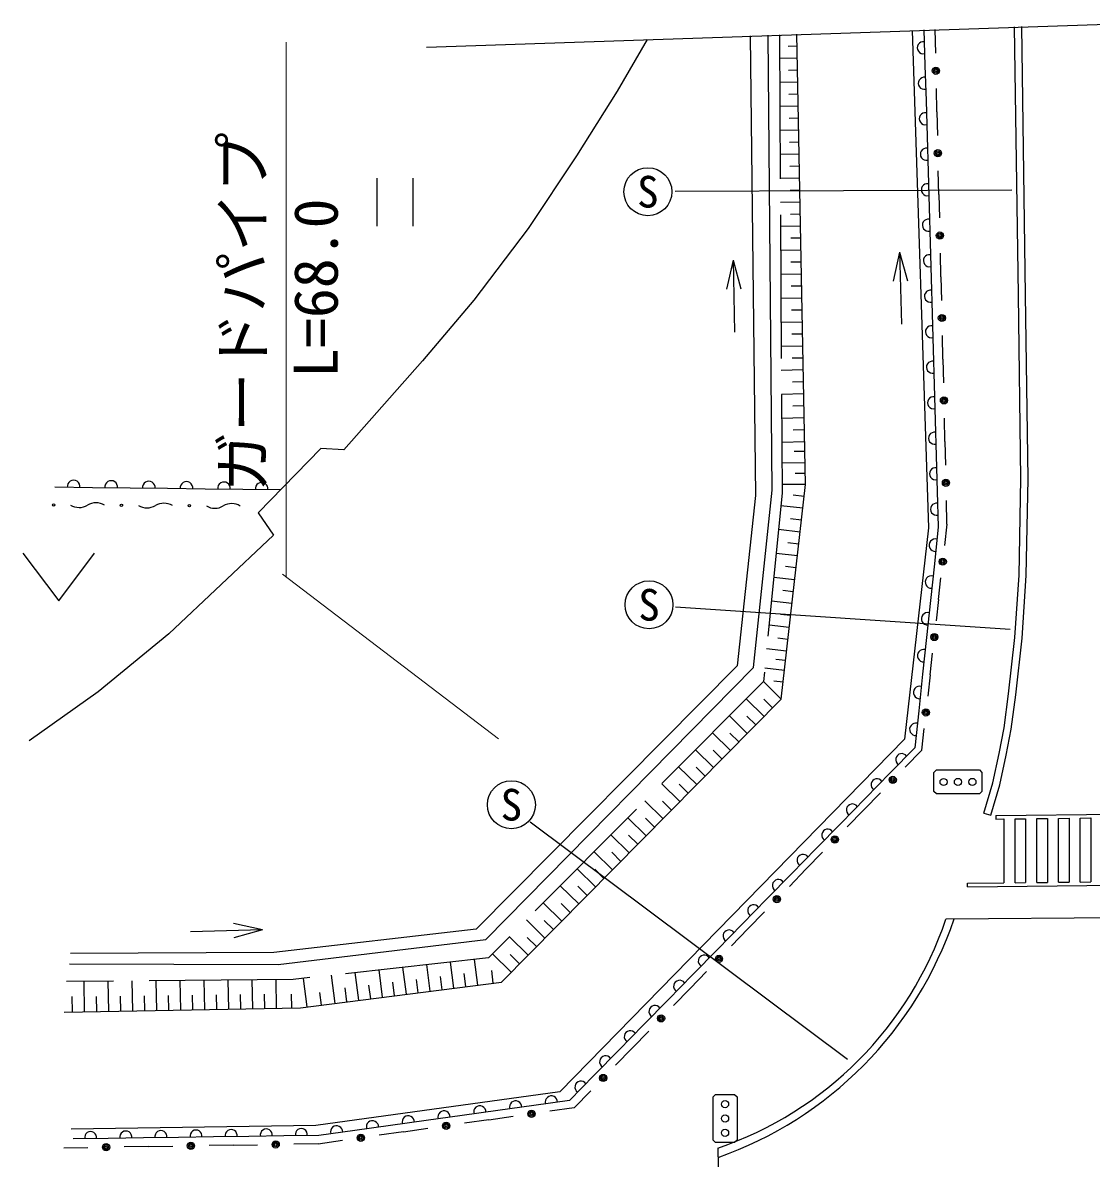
# Model space of a CAD drawing. Units: millimetres, scale not verified. Extents: x 40000 to 680000, y 20000 to 380000.
# Drawn here: x 242090 to 286647, y 290763 to 338117 of the extents above; entities that cross this region are included whole.
import ezdxf
from ezdxf.enums import TextEntityAlignment as Align

# ---------------------------------------------------------------- set-up
doc = ezdxf.new("R2010")
doc.units = ezdxf.units.MM
doc.header["$LTSCALE"] = 1000
doc.linetypes.add('DASHED', pattern=[7.5, 6, -1.5])
for name, color, linetype, lineweight in [('M-BGD', 7, 'Continuous', 25), ('M-BGD-EXST', 7, 'Continuous', 25), ('M-STR-HTXT', 7, 'Continuous', 13), ('M-STR-STRC', 7, 'Continuous', 25)]:
    doc.layers.add(name, color=color, linetype=linetype, lineweight=lineweight)
doc.styles.add('ＭＳ ゴシック', font='')
doc.styles.get('ＭＳ ゴシック').set_extended_font_data('MS Gothic')

msp = doc.modelspace()

# ---------------------------------------------------------------- linework, layer by layer
at = {"layer": 'M-BGD'}
for p, q in [((258928, 337101), (289304, 338117)), ((279670, 337815), (279713, 336335)), ((280126, 337831), (280150, 336849)), ((274381, 337133), (274012, 337126)), ((274390, 336633), (273646, 336619)), ((279713, 336335), (279755, 334855)), ((274400, 336133), (274024, 336126)), ((274409, 335633), (273652, 335619)), ((280210, 334395), (280186, 335376)), ((274419, 335133), (274037, 335126)), ((279755, 334855), (279798, 333374)), ((274429, 334633), (273658, 334619)), ((280210, 334395), (280234, 333413)), ((274438, 334133), (274049, 334126)), ((274448, 333634), (273664, 333619)), ((279798, 333374), (279841, 331894)), ((274457, 333134), (274062, 333126)), ((274467, 332634), (273669, 332619)), ((274476, 332134), (274074, 332126)), ((274486, 331634), (273675, 331618)), ((279841, 331894), (279883, 330414)), ((280293, 330958), (280269, 331940)), ((274495, 331134), (274087, 331126)), ((274505, 330634), (273681, 330618)), ((280293, 330958), (280317, 329977)), ((274514, 330134), (274099, 330126)), ((279883, 330414), (279926, 328934)), ((274524, 329634), (273687, 329618)), ((274534, 329134), (274112, 329126)), ((279926, 328934), (279968, 327454)), ((271721, 328210), (271440, 327006)), ((271721, 328210), (272040, 327015)), ((271721, 328210), (271769, 325211)), ((274543, 328634), (273693, 328618)), ((278646, 328542), (278380, 327334)), ((278646, 328542), (278979, 327350)), ((278646, 328542), (278730, 325543)), ((280377, 327522), (280353, 328504)), ((274553, 328135), (274124, 328126)), ((274562, 327635), (273698, 327618)), ((279968, 327454), (280011, 325973)), ((280377, 327522), (280401, 326540)), ((274572, 327135), (274136, 327126)), ((274581, 326635), (273704, 326618)), ((274591, 326135), (274149, 326126)), ((280011, 325973), (280053, 324493)), ((274600, 325635), (273710, 325618)), ((274610, 325135), (274161, 325127)), ((280461, 324086), (280437, 325068)), ((274619, 324635), (273716, 324618)), ((280053, 324493), (280096, 323013)), ((274629, 324135), (274174, 324127)), ((280461, 324086), (280485, 323104)), ((274639, 323635), (273722, 323618)), ((274648, 323135), (274186, 323127)), ((280096, 323013), (280138, 321533)), ((274658, 322636), (273727, 322618)), ((274667, 322136), (274199, 322127)), ((274677, 321636), (273733, 321618)), ((280544, 320650), (280520, 321631)), ((274686, 321136), (274211, 321127)), ((280138, 321533), (280181, 320052)), ((274696, 320636), (273739, 320618)), ((280544, 320650), (280568, 319668)), ((274254, 320244), (274703, 320252)), ((273744, 319758), (274712, 319777)), ((280181, 320052), (280223, 318572)), ((274298, 319326), (274721, 319334)), ((244995, 318728), (243427, 318746)), ((246564, 318709), (244995, 318728)), ((248132, 318691), (246564, 318709)), ((274730, 318862), (273749, 318864)), ((249700, 318672), (248132, 318691)), ((251269, 318654), (249700, 318672)), ((252837, 318635), (251269, 318654)), ((274673, 318365), (274211, 318417)), ((280223, 318572), (280266, 317092)), ((274617, 317868), (273699, 317972)), ((280628, 317213), (280604, 318195)), ((274560, 317371), (274105, 317423)), ((274503, 316874), (273601, 316977)), ((280266, 317092), (280103, 315557)), ((280628, 317213), (280528, 316315)), ((274447, 316378), (273999, 316429)), ((274390, 315881), (273503, 315982)), ((274334, 315384), (273894, 315434)), ((280103, 315557), (279941, 314021)), ((274277, 314887), (273405, 314987)), ((280278, 314070), (280378, 314968)), ((274221, 314390), (273788, 314440)), ((274164, 313894), (273307, 313991)), ((279941, 314021), (279778, 312486)), ((280278, 314070), (280178, 313172)), ((274107, 313397), (273683, 313445)), ((274051, 312900), (273209, 312996)), ((273994, 312403), (273577, 312451)), ((279778, 312486), (279615, 310951)), ((273938, 311907), (273111, 312001)), ((279927, 310927), (280028, 311825)), ((273034, 311215), (273848, 311122)), ((273491, 311583), (273896, 311537)), ((273709, 309902), (272978, 310644)), ((273416, 310678), (273793, 310635)), ((279615, 310951), (279453, 309416)), ((279927, 310927), (279827, 310029)), ((273006, 309191), (272263, 309926)), ((273358, 309547), (272987, 309913)), ((279453, 309416), (279290, 307881)), ((272304, 308480), (271558, 309217)), ((272655, 308836), (272283, 309203)), ((271601, 307769), (270852, 308508)), ((271952, 308124), (271579, 308493)), ((279577, 307784), (279677, 308682)), ((279290, 307881), (278261, 306830)), ((270898, 307057), (270147, 307800)), ((271249, 307413), (270874, 307784)), ((279577, 307784), (278887, 307074)), ((270195, 306346), (269441, 307091)), ((270546, 306702), (270170, 307074)), ((269492, 305635), (268736, 306382)), ((278261, 306830), (277233, 305779)), ((269843, 305991), (269466, 306364)), ((277162, 305298), (277852, 306009)), ((268789, 304924), (268030, 305673)), ((269140, 305279), (268762, 305654)), ((277233, 305779), (276204, 304729)), ((268086, 304212), (267325, 304965)), ((277162, 305298), (276472, 304588)), ((282166, 305151), (282454, 305066)), ((268437, 304568), (268057, 304944)), ((276204, 304729), (275175, 303678)), ((267383, 303501), (266619, 304256)), ((267734, 303857), (267353, 304234)), ((266680, 302790), (265914, 303547)), ((275175, 303678), (274146, 302628)), ((267031, 303146), (266649, 303524)), ((274747, 302813), (275437, 303523)), ((265977, 302079), (265208, 302838)), ((266328, 302434), (265945, 302814)), ((274146, 302628), (273118, 301577)), ((274747, 302813), (274057, 302102)), ((265274, 301368), (264503, 302130)), ((265626, 301723), (265241, 302104)), ((264571, 300656), (263797, 301421)), ((264923, 301012), (264536, 301394)), ((273118, 301577), (272089, 300527)), ((263868, 299945), (263092, 300712)), ((272331, 300327), (273021, 301037)), ((252088, 300285), (249089, 300212)), ((252088, 300285), (250881, 300556)), ((252088, 300285), (250895, 299956)), ((264220, 300301), (263832, 300684)), ((272089, 300527), (271060, 299476)), ((272331, 300327), (271641, 299617)), ((263165, 299234), (262387, 300003)), ((263517, 299589), (263128, 299974)), ((261679, 299292), (262460, 298520)), ((271060, 299476), (270031, 298426)), ((259080, 297731), (258938, 298838)), ((260072, 297857), (259932, 298948)), ((261064, 297984), (260926, 299059)), ((262414, 299267), (262811, 298875)), ((255112, 297223), (254962, 298396)), ((256104, 297350), (255956, 298507)), ((257096, 297477), (256950, 298617)), ((258088, 297604), (257944, 298728)), ((259576, 297794), (259506, 298344)), ((260568, 297921), (260498, 298462)), ((261631, 298592), (261698, 298065)), ((270031, 298426), (269003, 297375)), ((269916, 297841), (270606, 298551)), ((244671, 296876), (244648, 298143)), ((245679, 296894), (245656, 298152)), ((246680, 296912), (246657, 298161)), ((247680, 296931), (247657, 298169)), ((248679, 296949), (248657, 298178)), ((249679, 296967), (249657, 298187)), ((250679, 296985), (250657, 298195)), ((251679, 297004), (251657, 298204)), ((252679, 297022), (252657, 298213)), ((253791, 298266), (253943, 297074)), ((255608, 297287), (255534, 297869)), ((256600, 297414), (256527, 297988)), ((257592, 297540), (257520, 298106)), ((258584, 297667), (258513, 298225)), ((244164, 296867), (244152, 297503)), ((245176, 296885), (245164, 297516)), ((246180, 296903), (246168, 297530)), ((247180, 296922), (247168, 297543)), ((248179, 296940), (248168, 297557)), ((249179, 296958), (249168, 297570)), ((250179, 296976), (250168, 297584)), ((251179, 296995), (251168, 297597)), ((252179, 297013), (252168, 297611)), ((253285, 297613), (253301, 297033)), ((254465, 297678), (254532, 297149)), ((269916, 297841), (269226, 297131)), ((269003, 297375), (267974, 296325)), ((267974, 296325), (266945, 295274)), ((267501, 295356), (268191, 296066)), ((266945, 295274), (265917, 294224)), ((267501, 295356), (266811, 294645)), ((265917, 294224), (264888, 293173)), ((264888, 293173), (263396, 292965)), ((265086, 292870), (265776, 293580)), ((261903, 292757), (260411, 292549)), ((263396, 292965), (261903, 292757)), ((265086, 292870), (264069, 292727)), ((258919, 292341), (257427, 292133)), ((260411, 292549), (258919, 292341)), ((261527, 292370), (260510, 292227)), ((261527, 292370), (262543, 292513)), ((254442, 291716), (252978, 291695)), ((255935, 291924), (254442, 291716)), ((257427, 292133), (255935, 291924)), ((257968, 291870), (256951, 291727)), ((257968, 291870), (258984, 292013)), ((245657, 291590), (244193, 291569)), ((247121, 291611), (245657, 291590)), ((247335, 291254), (246325, 291238)), ((248585, 291632), (247121, 291611)), ((247335, 291254), (248346, 291271)), ((250050, 291653), (248585, 291632)), ((250872, 291312), (249862, 291296)), ((251514, 291674), (250050, 291653)), ((250872, 291312), (251882, 291329)), ((252978, 291695), (251514, 291674)), ((254409, 291370), (253398, 291353)), ((254409, 291370), (255425, 291513)), ((243799, 291197), (244809, 291213))]:
    msp.add_line(p, q, dxfattribs=at)
for points in [[(279173, 337798), (279857, 317059), (278854, 308243), (264486, 293529), (254319, 292126), (244108, 291977)], [(282166, 305151), (282540, 306414), (282804, 307640), (283014, 308709), (283197, 310129), (283465, 312485), (283633, 315076), (283712, 319093), (283608, 326768), (283446, 337945)], [(282454, 305066), (282830, 306340), (283098, 307579), (283310, 308661), (283495, 310093), (283764, 312459), (283933, 315063), (284012, 319092), (283908, 326772), (283745, 337955)], [(268127, 337418), (266873, 335258), (265176, 332570), (263164, 329536), (260900, 326550), (258763, 324020), (255478, 320310), (254519, 320357), (251904, 317679), (252552, 316754), (248187, 312627), (245243, 310220), (242359, 308172)], [(243821, 296860), (253679, 297040), (262056, 298111), (273709, 309902), (274730, 318862), (274371, 337633)], [(244035, 298869), (252741, 298844), (261404, 299890), (272560, 311232), (273344, 318624), (273172, 337592)], [(272423, 337566), (272651, 318401), (271877, 311305), (260997, 300320), (252567, 299351), (244076, 299305)]]:
    msp.add_lwpolyline(points, dxfattribs=at)
at = {"layer": 'M-BGD', "linetype": 'DASHED'}
msp.add_lwpolyline([(273640, 337608), (273751, 318502), (272978, 310644), (261511, 299124), (253369, 298219), (243919, 298137)], dxfattribs=at)
at = {"layer": 'M-BGD'}
for centre, radius in [((280168, 336113), 150), ((280168, 336113), 99), ((280168, 336113), 49), ((280252, 332676), 150), ((280252, 332676), 99), ((280252, 332676), 49), ((280335, 329240), 150), ((280335, 329240), 99), ((280335, 329240), 49), ((280419, 325804), 150), ((280419, 325804), 99), ((280419, 325804), 49), ((280503, 322368), 150), ((280503, 322368), 99), ((280503, 322368), 49), ((280586, 318931), 150), ((280586, 318931), 99), ((280586, 318931), 49), ((243377, 318008), 50), ((246208, 317991), 50), ((249039, 317974), 50), ((280453, 315642), 150), ((280453, 315642), 99), ((280453, 315642), 49), ((280103, 312499), 150), ((280103, 312499), 99), ((280103, 312499), 49), ((279752, 309356), 150), ((279752, 309356), 99), ((279752, 309356), 49), ((278369, 306541), 150), ((278369, 306541), 99), ((278369, 306541), 49), ((275954, 304056), 150), ((275954, 304056), 99), ((275954, 304056), 49), ((273539, 301570), 150), ((273539, 301570), 99), ((273539, 301570), 49), ((271124, 299084), 150), ((271124, 299084), 99), ((271124, 299084), 49), ((268708, 296598), 150), ((268708, 296598), 99), ((268708, 296598), 49), ((266293, 294113), 150), ((266293, 294113), 99), ((266293, 294113), 49), ((263306, 292620), 150), ((263306, 292620), 99), ((263306, 292620), 49), ((259747, 292120), 150), ((259747, 292120), 99), ((256188, 291620), 150), ((256188, 291620), 99), ((259747, 292120), 49), ((245567, 291226), 150), ((245567, 291226), 99), ((245567, 291226), 49), ((249104, 291283), 150), ((249104, 291283), 99), ((249104, 291283), 49), ((252640, 291341), 150), ((252640, 291341), 99), ((252640, 291341), 49), ((256188, 291620), 49)]:
    msp.add_circle(centre, radius, dxfattribs=at)
for centre, radius, start, end in [((279643, 337074), 252, 80.533, 282.7593), ((279686, 335593), 252, 80.5349, 282.7574), ((279728, 334113), 252, 80.5329, 282.7594), ((279771, 332633), 252, 80.5349, 282.7574), ((279813, 331153), 252, 80.533, 282.7593), ((279856, 329673), 252, 80.5351, 282.7595), ((279898, 328192), 252, 80.533, 282.7593), ((279941, 326712), 252, 80.5351, 282.7595), ((279984, 325232), 252, 80.5329, 282.7594), ((280026, 323752), 252, 80.5351, 282.7595), ((280069, 322271), 252, 80.5349, 282.7574), ((280111, 320791), 252, 80.5329, 282.7594), ((280154, 319311), 252, 80.5349, 282.7574), ((244212, 318773), 264, 351.4578, 187.1877), ((245780, 318755), 264, 351.4578, 187.1877), ((247348, 318736), 264, 351.4589, 187.1866), ((248917, 318717), 264, 351.4578, 187.1876), ((250485, 318699), 264, 351.4578, 187.1877), ((252053, 318680), 264, 351.4578, 187.1877), ((244442, 318578), 676, 238.1028, 301.2188), ((245143, 317421), 676, 58.1005, 121.2195), ((247273, 318561), 676, 238.1005, 301.2195), ((247974, 317404), 676, 58.1028, 121.2188), ((250104, 318544), 676, 238.1005, 301.2195), ((250805, 317388), 676, 58.1005, 121.2195), ((280196, 317831), 252, 80.533, 282.7593), ((280145, 316329), 260, 75.1877, 272.714), ((279983, 314793), 260, 75.1909, 272.711), ((279820, 313258), 260, 75.1907, 272.7134), ((279657, 311723), 260, 75.1907, 272.7112), ((279495, 310188), 260, 75.1909, 272.7132), ((279332, 308652), 260, 75.1907, 272.7112), ((278740, 307390), 250, 34.0874, 237.1129), ((277711, 306340), 250, 34.0884, 237.1136), ((276682, 305289), 250, 34.0884, 237.1136), ((275654, 304239), 250, 34.0884, 237.1136), ((274625, 303188), 250, 34.0897, 237.1122), ((273596, 302137), 250, 34.0897, 237.1122), ((272568, 301087), 250, 34.0874, 237.1129), ((266156, 305597), 15224, 288.8518, 341.3982), ((265794, 305879), 15981, 289.3243, 341.2526), ((271539, 300036), 250, 34.0884, 237.1136), ((270510, 298986), 250, 34.0891, 237.1145), ((269481, 297935), 250, 34.0884, 237.1136), ((268453, 296885), 250, 34.0897, 237.1122), ((267424, 295834), 250, 34.0897, 237.1122), ((266395, 294784), 250, 34.0874, 237.1129), ((265366, 293733), 250, 34.0884, 237.1136), ((262643, 292905), 255, 357.8007, 198.0781), ((264135, 293113), 255, 357.8007, 198.0781), ((259659, 292489), 255, 357.7974, 198.0794), ((261151, 292697), 255, 357.7996, 198.0795), ((256674, 292073), 255, 357.7999, 198.0792), ((258167, 292281), 255, 357.8004, 198.0762), ((244924, 291630), 249, 349.0838, 192.5619), ((246388, 291651), 249, 349.0838, 192.5619), ((247852, 291672), 249, 349.0819, 192.5638), ((249317, 291693), 249, 349.0838, 192.5619), ((250781, 291714), 249, 349.0838, 192.5619), ((252245, 291736), 249, 349.084, 192.564), ((253709, 291757), 249, 349.0838, 192.5619), ((255182, 291865), 255, 357.7996, 198.0795)]:
    msp.add_arc(centre, radius, start, end, dxfattribs=at)
at = {"layer": 'M-BGD-EXST'}
for p, q in [((256860, 331630), (256860, 329630)), ((258360, 331630), (258360, 329630)), ((283338, 331134), (269297, 331072)), ((242090, 316003), (243590, 314003)), ((243590, 314003), (245090, 316003)), ((283267, 312815), (269315, 313747)), ((280088, 306856), (280188, 306956)), ((280088, 306056), (280088, 306856)), ((280188, 306956), (281988, 306956)), ((281988, 306956), (282088, 306856)), ((282088, 306856), (282088, 306056)), ((280188, 305956), (280088, 306056)), ((281988, 305956), (280188, 305956)), ((282088, 306056), (281988, 305956)), ((276479, 294888), (263252, 304785)), ((270876, 293323), (270976, 293423)), ((270876, 291523), (270876, 293323)), ((270976, 293423), (271776, 293423)), ((271776, 293423), (271876, 293323)), ((271876, 293323), (271876, 291523)), ((270976, 291423), (270876, 291523)), ((271776, 291423), (270976, 291423)), ((271876, 291523), (271776, 291423))]:
    msp.add_line(p, q, dxfattribs=at)
for centre, radius in [((268157, 331069), 1000), ((268205, 313843), 1000), ((262466, 305507), 1000), ((280488, 306456), 149), ((281088, 306456), 150), ((281688, 306456), 150), ((271376, 293023), 149), ((271376, 292423), 150), ((271376, 291823), 150)]:
    msp.add_circle(centre, radius, dxfattribs=at)
at = {"layer": 'M-STR-HTXT'}
for p, q in [((253081, 337307), (253082, 315003)), ((261934, 308254), (252921, 315125))]:
    msp.add_line(p, q, dxfattribs=at)
at = {"layer": 'M-STR-STRC'}
for p, q in [((282662, 305058), (297408, 305227)), ((282662, 305058), (282663, 304908)), ((282663, 304908), (283003, 304912)), ((283003, 304912), (283003, 302247)), ((283473, 304918), (283909, 304923)), ((283473, 302253), (283473, 304918)), ((283909, 304923), (283909, 302258)), ((284379, 304928), (284815, 304933)), ((284379, 302263), (284379, 304928)), ((284815, 304933), (284815, 302268)), ((285285, 304938), (285720, 304943)), ((285285, 302274), (285285, 304938)), ((285720, 304943), (285720, 302279)), ((286190, 304949), (286626, 304954)), ((286190, 302284), (286190, 304949)), ((286626, 304954), (286626, 302289)), ((281482, 302230), (283003, 302247)), ((281484, 302080), (281482, 302230)), ((281484, 302080), (298254, 302272)), ((283473, 302253), (283909, 302258)), ((284379, 302263), (284815, 302268)), ((285285, 302274), (285720, 302279)), ((286190, 302284), (286626, 302289)), ((298871, 300859), (280585, 300741)), ((271075, 291190), (271357, 276057))]:
    msp.add_line(p, q, dxfattribs=at)

# ---------------------------------------------------------------- texts
at = {"layer": 'M-BGD-EXST', "style": 'ＭＳ ゴシック'}
for p in [(268157, 331069), (268205, 313843), (262466, 305507)]:
    msp.add_text('S', height=1320, dxfattribs=at).set_placement(p, align=Align.MIDDLE_CENTER)
at = {"layer": 'M-STR-HTXT', "style": 'ＭＳ ゴシック'}
for s, p in [('ガードパイプ', (252722, 326050)), ('L=68.0', (255777, 327046))]:
    msp.add_text(s, height=1833, rotation=90, dxfattribs=at).set_placement(p, align=Align.BOTTOM_CENTER)

doc.saveas('drawing.dxf')
